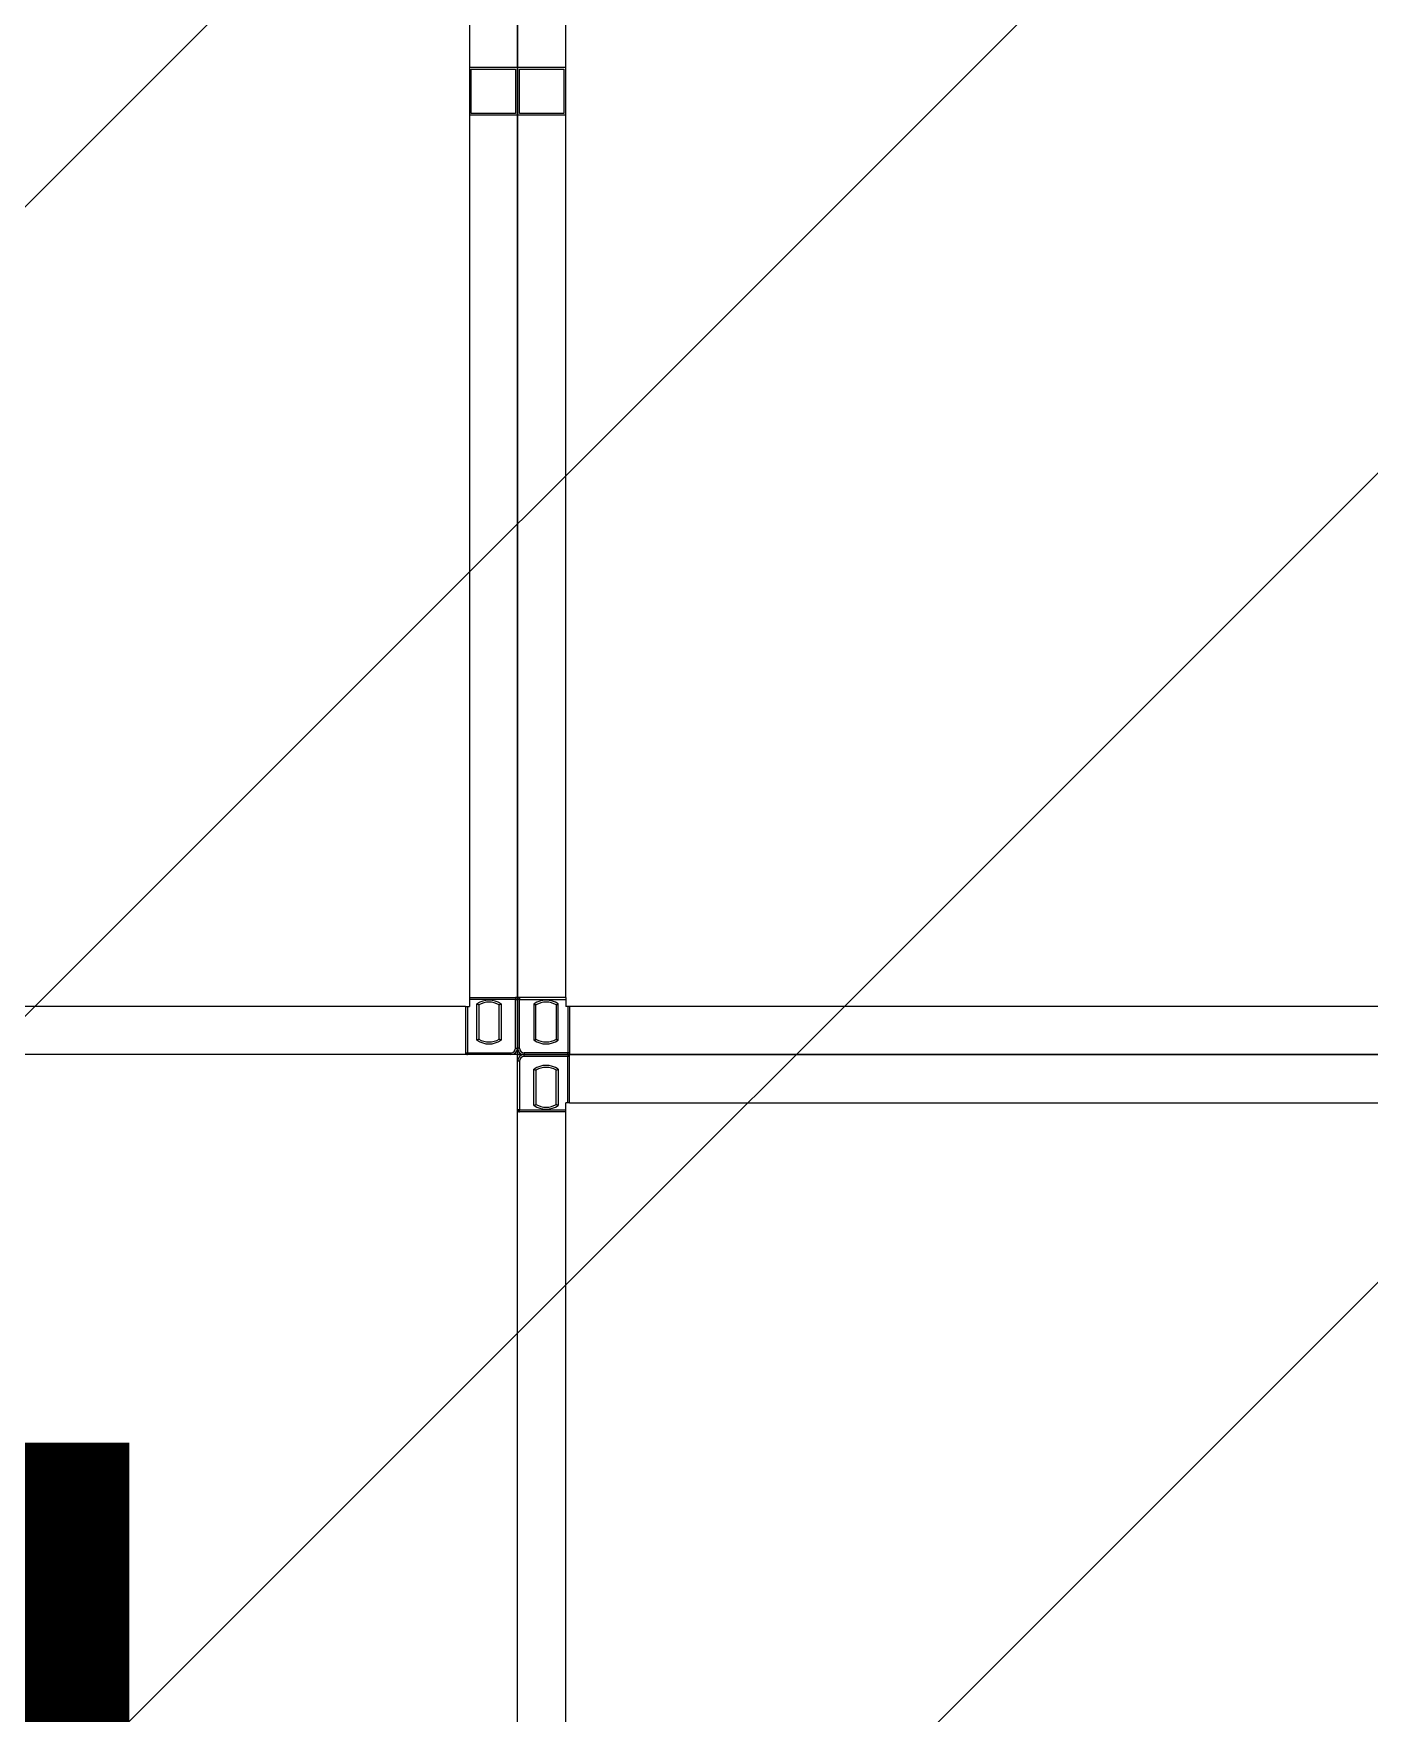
# Model space of a CAD drawing. Header units: millimetres. Extents: x 4133871 to 4440428, y -545651 to -495191.
# Drawn here: x 4276887.3 to 4277136.8, y -501206.1 to -500892.3 of the extents above; entities that cross this region are included whole.
import ezdxf

# ---------------------------------------------------------------- set-up
doc = ezdxf.new("R2010")
doc.units = ezdxf.units.MM
doc.header["$LTSCALE"] = 60
doc.layers.add('3', color=3, linetype='Continuous')

# ---------------------------------------------------------------- blocks, each defined once
blk = doc.blocks.new('KEY PLAN_NEW')
at = {"color": 253}
for p, q in [((-1346.86, -1495.5), (-1346.86, -1608.38)), ((-1340.86, -1608.38), (-1340.86, -1495.5)), ((-1346.86, -1550.44), (-1346.86, -1553.44)), ((-1346.86, -1550.44), (-1343.86, -1550.44)), ((-1346.74, -1553.32), (-1346.74, -1550.56)), ((-1346.74, -1550.56), (-1343.98, -1550.56)), ((-1343.98, -1550.56), (-1343.98, -1553.32)), ((-1343.98, -1550.56), (-1343.98, -1553.32)), ((-1343.86, -1553.44), (-1343.86, -1550.44)), ((-1343.86, -1550.44), (-1343.86, -1553.44)), ((-1343.86, -1550.44), (-1340.86, -1550.44)), ((-1343.74, -1553.32), (-1343.74, -1550.56)), ((-1343.74, -1550.56), (-1340.98, -1550.56)), ((-1340.98, -1550.56), (-1340.98, -1553.32)), ((-1340.98, -1550.56), (-1340.98, -1553.32)), ((-1340.86, -1553.44), (-1340.86, -1550.44)), ((-1343.98, -1553.32), (-1346.74, -1553.32)), ((-1340.98, -1553.32), (-1343.74, -1553.32)), ((-1343.86, -1553.44), (-1346.86, -1553.44)), ((-1340.86, -1553.44), (-1343.86, -1553.44)), ((-1346.86, -1608.38), (-1346.86, -1608.94)), ((-1340.86, -1608.38), (-1340.86, -1608.94)), ((-1347.1, -1608.94), (-1400.62, -1608.94)), ((-1347.1, -1608.94), (-1346.86, -1608.94)), ((-1340.62, -1608.94), (-1340.86, -1608.94)), ((-1287.1, -1608.94), (-1340.62, -1608.94)), ((-1340.62, -1614.94), (-1340.86, -1614.94)), ((-1340.86, -1615.5), (-1340.86, -1614.94)), ((-1340.62, -1614.94), (-1287.1, -1614.94)), ((-1340.86, -1728.38), (-1340.86, -1615.5))]:
    blk.add_line(p, q, dxfattribs=at)
at = {"color": 253, "linetype": 'Continuous'}
for p, q in [((-1346.86, -1608.38), (-1343.86, -1608.38)), ((-1343.98, -1608.5), (-1346.86, -1608.5)), ((-1346.4, -1611.04), (-1346.4, -1608.78)), ((-1346.28, -1608.85), (-1346.28, -1610.98)), ((-1345.01, -1610.98), (-1345.01, -1608.85)), ((-1344.89, -1608.78), (-1344.89, -1611.04)), ((-1343.98, -1608.38), (-1343.98, -1608.5)), ((-1343.98, -1608.5), (-1343.86, -1608.5)), ((-1343.98, -1611.53), (-1343.98, -1608.5)), ((-1340.86, -1608.38), (-1343.86, -1608.38)), ((-1343.74, -1608.5), (-1343.86, -1608.5)), ((-1343.74, -1608.38), (-1343.74, -1608.5)), ((-1343.74, -1608.5), (-1340.86, -1608.5)), ((-1343.74, -1611.53), (-1343.74, -1608.5)), ((-1342.84, -1608.78), (-1342.84, -1611.04)), ((-1342.72, -1610.98), (-1342.72, -1608.85)), ((-1341.45, -1608.85), (-1341.45, -1610.98)), ((-1341.33, -1611.04), (-1341.33, -1608.78)), ((-1347.1, -1608.94), (-1347.1, -1611.94)), ((-1346.98, -1608.94), (-1346.98, -1611.82)), ((-1340.74, -1608.94), (-1340.74, -1611.82)), ((-1340.62, -1608.94), (-1340.62, -1611.94)), ((-1347.1, -1611.82), (-1346.98, -1611.82)), ((-1346.98, -1611.94), (-1346.98, -1611.82)), ((-1346.98, -1611.82), (-1344.27, -1611.82)), ((-1344.27, -1611.82), (-1344.27, -1611.94)), ((-1343.98, -1611.53), (-1343.86, -1611.53)), ((-1343.98, -1611.82), (-1343.98, -1611.82)), ((-1343.98, -1611.82), (-1343.98, -1611.82)), ((-1343.74, -1611.53), (-1343.86, -1611.53)), ((-1343.74, -1611.82), (-1343.74, -1611.82)), ((-1343.74, -1611.82), (-1343.74, -1611.82)), ((-1343.45, -1611.82), (-1343.45, -1611.94)), ((-1340.74, -1611.82), (-1343.45, -1611.82)), ((-1343.45, -1612.06), (-1343.45, -1611.94)), ((-1340.74, -1611.94), (-1340.74, -1611.82)), ((-1340.62, -1611.82), (-1340.74, -1611.82)), ((-1340.74, -1611.94), (-1340.74, -1612.06)), ((-1340.62, -1614.94), (-1340.62, -1611.94)), ((-1343.74, -1612.35), (-1343.86, -1612.35)), ((-1343.74, -1612.06), (-1343.74, -1612.06)), ((-1343.74, -1612.06), (-1343.74, -1612.06)), ((-1343.74, -1612.35), (-1343.74, -1615.38)), ((-1340.74, -1612.06), (-1343.45, -1612.06)), ((-1342.84, -1615.1), (-1342.84, -1612.84)), ((-1342.72, -1612.91), (-1342.72, -1615.04)), ((-1341.45, -1615.04), (-1341.45, -1612.91)), ((-1341.33, -1612.84), (-1341.33, -1615.1)), ((-1340.62, -1612.06), (-1340.74, -1612.06)), ((-1340.74, -1614.94), (-1340.74, -1612.06)), ((-1343.74, -1615.38), (-1343.86, -1615.38)), ((-1340.86, -1615.5), (-1343.86, -1615.5)), ((-1343.74, -1615.5), (-1343.74, -1615.38)), ((-1343.74, -1615.38), (-1340.86, -1615.38))]:
    blk.add_line(p, q, dxfattribs=at)
at = {"color": 253}
for points in [[(-1403.86, -1491.94), (-1343.86, -1491.94), (-1343.86, -1611.94), (-1403.86, -1611.94)], [(-1343.86, -1491.94), (-1283.86, -1491.94), (-1283.86, -1611.94), (-1343.86, -1611.94)], [(-1283.86, -1731.94), (-1343.86, -1731.94), (-1343.86, -1611.94), (-1283.86, -1611.94)]]:
    blk.add_lwpolyline(points, close=True, dxfattribs=at)
at = {"color": 253, "linetype": 'Continuous'}
for centre, radius, start, end in [((-1345.64, -1609.91), 1.36, 56.2792, 123.7208), ((-1345.64, -1609.91), 1.24, 59.1964, 120.8036), ((-1343.98, -1608.5), 0.12, 0, 90), ((-1343.74, -1608.5), 0.12, 90, 180), ((-1342.08, -1609.91), 1.36, 56.2792, 123.7208), ((-1342.08, -1609.91), 1.24, 59.1964, 120.8036), ((-1346.98, -1611.82), 0.12, 180, 270), ((-1345.64, -1609.91), 1.36, 236.2792, 303.7208), ((-1345.64, -1609.91), 1.24, 239.1964, 300.8036), ((-1344.27, -1611.53), 0.41, 270, 0), ((-1344.27, -1611.53), 0.29, 270, 0), ((-1343.45, -1611.53), 0.41, 180, 270), ((-1343.45, -1612.35), 0.41, 90, 180), ((-1343.45, -1611.53), 0.29, 180, 270), ((-1342.08, -1609.91), 1.36, 236.2792, 303.7208), ((-1342.08, -1609.91), 1.24, 239.1964, 300.8036), ((-1340.74, -1611.82), 0.12, 270, 0), ((-1340.74, -1612.06), 0.12, 0, 90), ((-1343.45, -1612.35), 0.29, 90, 180), ((-1342.08, -1613.97), 1.36, 56.2792, 123.7208), ((-1342.08, -1613.97), 1.24, 59.1964, 120.8036), ((-1342.08, -1613.97), 1.36, 236.2792, 303.7208), ((-1342.08, -1613.97), 1.24, 239.1964, 300.8036), ((-1343.74, -1615.38), 0.12, 180, 270)]:
    blk.add_arc(centre, radius, start, end, dxfattribs=at)
for points, knots in [([(-1346.28, -1608.85), (-1346.28, -1608.85, 46), (-1346.28, -1608.85, 46), (-1346.28, -1608.85, 46), (-1346.28, -1608.85, 46), (-1346.28, -1608.85, 46), (-1346.28, -1608.85, 46), (-1346.28, -1608.85, 46), (-1346.28, -1608.85, 46), (-1346.28, -1608.85, 46), (-1346.28, -1608.84, 46), (-1346.29, -1608.84, 46), (-1346.29, -1608.84, 46), (-1346.29, -1608.84, 46), (-1346.29, -1608.84, 46), (-1346.29, -1608.84, 46), (-1346.3, -1608.84, 46), (-1346.3, -1608.84, 46), (-1346.3, -1608.84, 46), (-1346.3, -1608.84, 46), (-1346.3, -1608.83, 46), (-1346.3, -1608.83, 46), (-1346.31, -1608.83, 46), (-1346.31, -1608.83, 46), (-1346.32, -1608.83, 46), (-1346.32, -1608.83, 46), (-1346.32, -1608.82, 46), (-1346.32, -1608.82, 46), (-1346.32, -1608.82, 46), (-1346.32, -1608.82, 46), (-1346.33, -1608.82, 46), (-1346.33, -1608.82, 46), (-1346.34, -1608.82, 46), (-1346.34, -1608.81, 46), (-1346.35, -1608.81, 46), (-1346.35, -1608.81, 46), (-1346.35, -1608.81, 46), (-1346.35, -1608.81, 46), (-1346.36, -1608.8, 46), (-1346.36, -1608.8, 46), (-1346.36, -1608.8, 46), (-1346.36, -1608.8, 46), (-1346.37, -1608.8, 46), (-1346.37, -1608.8, 46), (-1346.38, -1608.79, 46), (-1346.38, -1608.79, 46), (-1346.39, -1608.79, 46), (-1346.39, -1608.79, 46), (-1346.39, -1608.78, 46), (-1346.39, -1608.78, 46), (-1346.39, -1608.78, 46), (-1346.4, -1608.78, 46), (-1346.4, -1608.78, 46), (-1346.4, -1608.78, 46)], [0, 0, 0, 0, 0.06206, 0.12459, 0.12459, 0.155854, 0.155854, 0.171487, 0.171487, 0.187119, 0.187119, 0.249648, 0.249648, 0.312178, 0.312178, 0.343442, 0.343442, 0.359075, 0.359075, 0.374707, 0.374707, 0.437236, 0.437236, 0.499766, 0.499766, 0.53103, 0.53103, 0.546663, 0.546663, 0.562295, 0.562295, 0.624824, 0.624824, 0.687353, 0.687353, 0.749883, 0.749883, 0.765515, 0.765515, 0.781147, 0.781147, 0.812412, 0.812412, 0.874941, 0.874941, 0.937471, 0.937471, 0.968735, 0.968735, 0.984368, 0.992184, 0.992184, 1, 1, 1, 1]), ([(-1344.89, -1608.78), (-1344.89, -1608.78, 46), (-1344.89, -1608.78, 46), (-1344.89, -1608.78, 46), (-1344.89, -1608.78, 46), (-1344.89, -1608.78, 46), (-1344.89, -1608.79, 46), (-1344.9, -1608.79, 46), (-1344.9, -1608.79, 46), (-1344.91, -1608.79, 46), (-1344.91, -1608.8, 46), (-1344.92, -1608.8, 46), (-1344.92, -1608.8, 46), (-1344.92, -1608.8, 46), (-1344.93, -1608.8, 46), (-1344.93, -1608.8, 46), (-1344.93, -1608.81, 46), (-1344.93, -1608.81, 46), (-1344.93, -1608.81, 46), (-1344.94, -1608.81, 46), (-1344.94, -1608.81, 46), (-1344.95, -1608.82, 46), (-1344.95, -1608.82, 46), (-1344.96, -1608.82, 46), (-1344.96, -1608.82, 46), (-1344.96, -1608.82, 46), (-1344.96, -1608.82, 46), (-1344.96, -1608.82, 46), (-1344.97, -1608.83, 46), (-1344.97, -1608.83, 46), (-1344.97, -1608.83, 46), (-1344.97, -1608.83, 46), (-1344.98, -1608.83, 46), (-1344.98, -1608.83, 46), (-1344.99, -1608.84, 46), (-1344.99, -1608.84, 46), (-1344.99, -1608.84, 46), (-1344.99, -1608.84, 46), (-1344.99, -1608.84, 46), (-1344.99, -1608.84, 46), (-1344.99, -1608.84, 46), (-1344.99, -1608.84, 46), (-1345, -1608.84, 46), (-1345, -1608.84, 46), (-1345, -1608.85, 46), (-1345, -1608.85, 46), (-1345, -1608.85, 46), (-1345, -1608.85, 46), (-1345, -1608.85, 46), (-1345, -1608.85, 46), (-1345.01, -1608.85, 46), (-1345.01, -1608.85, 46), (-1345.01, -1608.85, 46), (-1345.01, -1608.85, 46)], [0, 0, 0, 0, 0.00782, 0.00782, 0.015639, 0.031279, 0.031279, 0.062557, 0.062557, 0.125114, 0.125114, 0.187671, 0.187671, 0.21895, 0.21895, 0.234589, 0.234589, 0.250228, 0.250228, 0.312785, 0.312785, 0.375342, 0.375342, 0.437899, 0.437899, 0.453538, 0.453538, 0.469178, 0.469178, 0.500456, 0.500456, 0.563013, 0.563013, 0.62557, 0.62557, 0.641209, 0.641209, 0.656849, 0.656849, 0.688127, 0.688127, 0.750684, 0.750684, 0.813241, 0.813241, 0.828881, 0.828881, 0.84452, 0.84452, 0.875798, 0.875798, 0.938355, 1, 1, 1, 1]), ([(-1342.84, -1608.78), (-1342.84, -1608.78, 46), (-1342.84, -1608.78, 46), (-1342.83, -1608.78, 46), (-1342.83, -1608.78, 46), (-1342.83, -1608.78, 46), (-1342.83, -1608.79, 46), (-1342.83, -1608.79, 46), (-1342.82, -1608.79, 46), (-1342.82, -1608.79, 46), (-1342.81, -1608.8, 46), (-1342.81, -1608.8, 46), (-1342.8, -1608.8, 46), (-1342.8, -1608.8, 46), (-1342.8, -1608.8, 46), (-1342.8, -1608.8, 46), (-1342.79, -1608.81, 46), (-1342.79, -1608.81, 46), (-1342.79, -1608.81, 46), (-1342.79, -1608.81, 46), (-1342.78, -1608.81, 46), (-1342.78, -1608.82, 46), (-1342.77, -1608.82, 46), (-1342.77, -1608.82, 46), (-1342.76, -1608.82, 46), (-1342.76, -1608.82, 46), (-1342.76, -1608.82, 46), (-1342.76, -1608.82, 46), (-1342.76, -1608.83, 46), (-1342.76, -1608.83, 46), (-1342.75, -1608.83, 46), (-1342.75, -1608.83, 46), (-1342.74, -1608.83, 46), (-1342.74, -1608.83, 46), (-1342.74, -1608.84, 46), (-1342.74, -1608.84, 46), (-1342.74, -1608.84, 46), (-1342.74, -1608.84, 46), (-1342.73, -1608.84, 46), (-1342.73, -1608.84, 46), (-1342.73, -1608.84, 46), (-1342.73, -1608.84, 46), (-1342.73, -1608.84, 46), (-1342.72, -1608.84, 46), (-1342.72, -1608.85, 46), (-1342.72, -1608.85, 46), (-1342.72, -1608.85, 46), (-1342.72, -1608.85, 46), (-1342.72, -1608.85, 46), (-1342.72, -1608.85, 46), (-1342.72, -1608.85, 46), (-1342.72, -1608.85, 46), (-1342.72, -1608.85, 46), (-1342.72, -1608.85, 46)], [0, 0, 0, 0, 0.00782, 0.00782, 0.015639, 0.031279, 0.031279, 0.062557, 0.062557, 0.125114, 0.125114, 0.187671, 0.187671, 0.21895, 0.21895, 0.234589, 0.234589, 0.250228, 0.250228, 0.312785, 0.312785, 0.375342, 0.375342, 0.437899, 0.437899, 0.453538, 0.453538, 0.469178, 0.469178, 0.500456, 0.500456, 0.563013, 0.563013, 0.62557, 0.62557, 0.641209, 0.641209, 0.656849, 0.656849, 0.688127, 0.688127, 0.750684, 0.750684, 0.813241, 0.813241, 0.828881, 0.828881, 0.84452, 0.84452, 0.875798, 0.875798, 0.938355, 1, 1, 1, 1]), ([(-1341.45, -1608.85), (-1341.45, -1608.85, 46), (-1341.45, -1608.85, 46), (-1341.45, -1608.85, 46), (-1341.44, -1608.85, 46), (-1341.44, -1608.85, 46), (-1341.44, -1608.85, 46), (-1341.44, -1608.85, 46), (-1341.44, -1608.85, 46), (-1341.44, -1608.85, 46), (-1341.44, -1608.84, 46), (-1341.44, -1608.84, 46), (-1341.43, -1608.84, 46), (-1341.43, -1608.84, 46), (-1341.43, -1608.84, 46), (-1341.43, -1608.84, 46), (-1341.43, -1608.84, 46), (-1341.43, -1608.84, 46), (-1341.43, -1608.84, 46), (-1341.43, -1608.84, 46), (-1341.42, -1608.83, 46), (-1341.42, -1608.83, 46), (-1341.41, -1608.83, 46), (-1341.41, -1608.83, 46), (-1341.41, -1608.83, 46), (-1341.41, -1608.83, 46), (-1341.4, -1608.82, 46), (-1341.4, -1608.82, 46), (-1341.4, -1608.82, 46), (-1341.4, -1608.82, 46), (-1341.4, -1608.82, 46), (-1341.39, -1608.82, 46), (-1341.39, -1608.82, 46), (-1341.38, -1608.81, 46), (-1341.38, -1608.81, 46), (-1341.37, -1608.81, 46), (-1341.37, -1608.81, 46), (-1341.37, -1608.81, 46), (-1341.37, -1608.8, 46), (-1341.37, -1608.8, 46), (-1341.36, -1608.8, 46), (-1341.36, -1608.8, 46), (-1341.36, -1608.8, 46), (-1341.35, -1608.8, 46), (-1341.35, -1608.79, 46), (-1341.34, -1608.79, 46), (-1341.34, -1608.79, 46), (-1341.33, -1608.79, 46), (-1341.33, -1608.78, 46), (-1341.33, -1608.78, 46), (-1341.33, -1608.78, 46), (-1341.33, -1608.78, 46), (-1341.33, -1608.78, 46), (-1341.33, -1608.78, 46)], [0, 0, 0, 0, 0.06206, 0.12459, 0.12459, 0.155854, 0.155854, 0.171487, 0.171487, 0.187119, 0.187119, 0.249648, 0.249648, 0.312178, 0.312178, 0.343442, 0.343442, 0.359075, 0.359075, 0.374707, 0.374707, 0.437236, 0.437236, 0.499766, 0.499766, 0.53103, 0.53103, 0.546663, 0.546663, 0.562295, 0.562295, 0.624824, 0.624824, 0.687353, 0.687353, 0.749883, 0.749883, 0.765515, 0.765515, 0.781147, 0.781147, 0.812412, 0.812412, 0.874941, 0.874941, 0.937471, 0.937471, 0.968735, 0.968735, 0.984368, 0.992184, 0.992184, 1, 1, 1, 1]), ([(-1346.28, -1610.98), (-1346.28, -1610.98, 46), (-1346.28, -1610.98, 46), (-1346.28, -1610.98, 46), (-1346.28, -1610.98, 46), (-1346.28, -1610.98, 46), (-1346.28, -1610.98, 46), (-1346.28, -1610.98, 46), (-1346.28, -1610.98, 46), (-1346.28, -1610.98, 46), (-1346.28, -1610.98, 46), (-1346.29, -1610.98, 46), (-1346.29, -1610.99, 46), (-1346.29, -1610.99, 46), (-1346.29, -1610.99, 46), (-1346.29, -1610.99, 46), (-1346.3, -1610.99, 46), (-1346.3, -1610.99, 46), (-1346.3, -1610.99, 46), (-1346.3, -1610.99, 46), (-1346.3, -1610.99, 46), (-1346.3, -1610.99, 46), (-1346.31, -1611, 46), (-1346.31, -1611, 46), (-1346.32, -1611, 46), (-1346.32, -1611, 46), (-1346.32, -1611, 46), (-1346.32, -1611, 46), (-1346.32, -1611, 46), (-1346.32, -1611, 46), (-1346.33, -1611.01, 46), (-1346.33, -1611.01, 46), (-1346.34, -1611.01, 46), (-1346.34, -1611.01, 46), (-1346.35, -1611.02, 46), (-1346.35, -1611.02, 46), (-1346.35, -1611.02, 46), (-1346.35, -1611.02, 46), (-1346.36, -1611.02, 46), (-1346.36, -1611.02, 46), (-1346.36, -1611.03, 46), (-1346.36, -1611.03, 46), (-1346.37, -1611.03, 46), (-1346.37, -1611.03, 46), (-1346.38, -1611.03, 46), (-1346.38, -1611.04, 46), (-1346.39, -1611.04, 46), (-1346.39, -1611.04, 46), (-1346.39, -1611.04, 46), (-1346.39, -1611.04, 46), (-1346.39, -1611.04, 46), (-1346.4, -1611.04, 46), (-1346.4, -1611.04, 46), (-1346.4, -1611.04, 46)], [0, 0, 0, 0, 0.06206, 0.12459, 0.12459, 0.155854, 0.155854, 0.171487, 0.171487, 0.187119, 0.187119, 0.249648, 0.249648, 0.312178, 0.312178, 0.343442, 0.343442, 0.359075, 0.359075, 0.374707, 0.374707, 0.437236, 0.437236, 0.499766, 0.499766, 0.53103, 0.53103, 0.546663, 0.546663, 0.562295, 0.562295, 0.624824, 0.624824, 0.687353, 0.687353, 0.749883, 0.749883, 0.765515, 0.765515, 0.781147, 0.781147, 0.812412, 0.812412, 0.874941, 0.874941, 0.937471, 0.937471, 0.968735, 0.968735, 0.984368, 0.992184, 0.992184, 1, 1, 1, 1]), ([(-1344.89, -1611.04), (-1344.89, -1611.04, 46), (-1344.89, -1611.04, 46), (-1344.89, -1611.04, 46), (-1344.89, -1611.04, 46), (-1344.89, -1611.04, 46), (-1344.89, -1611.04, 46), (-1344.9, -1611.04, 46), (-1344.9, -1611.04, 46), (-1344.91, -1611.03, 46), (-1344.91, -1611.03, 46), (-1344.92, -1611.03, 46), (-1344.92, -1611.03, 46), (-1344.92, -1611.03, 46), (-1344.93, -1611.02, 46), (-1344.93, -1611.02, 46), (-1344.93, -1611.02, 46), (-1344.93, -1611.02, 46), (-1344.93, -1611.02, 46), (-1344.94, -1611.02, 46), (-1344.94, -1611.01, 46), (-1344.95, -1611.01, 46), (-1344.95, -1611.01, 46), (-1344.96, -1611.01, 46), (-1344.96, -1611, 46), (-1344.96, -1611, 46), (-1344.96, -1611, 46), (-1344.96, -1611, 46), (-1344.97, -1611, 46), (-1344.97, -1611, 46), (-1344.97, -1611, 46), (-1344.97, -1611, 46), (-1344.98, -1610.99, 46), (-1344.98, -1610.99, 46), (-1344.99, -1610.99, 46), (-1344.99, -1610.99, 46), (-1344.99, -1610.99, 46), (-1344.99, -1610.99, 46), (-1344.99, -1610.99, 46), (-1344.99, -1610.99, 46), (-1344.99, -1610.99, 46), (-1344.99, -1610.99, 46), (-1345, -1610.98, 46), (-1345, -1610.98, 46), (-1345, -1610.98, 46), (-1345, -1610.98, 46), (-1345, -1610.98, 46), (-1345, -1610.98, 46), (-1345, -1610.98, 46), (-1345, -1610.98, 46), (-1345.01, -1610.98, 46), (-1345.01, -1610.98, 46), (-1345.01, -1610.98, 46), (-1345.01, -1610.98, 46)], [0, 0, 0, 0, 0.00782, 0.00782, 0.015639, 0.031279, 0.031279, 0.062557, 0.062557, 0.125114, 0.125114, 0.187671, 0.187671, 0.21895, 0.21895, 0.234589, 0.234589, 0.250228, 0.250228, 0.312785, 0.312785, 0.375342, 0.375342, 0.437899, 0.437899, 0.453538, 0.453538, 0.469178, 0.469178, 0.500456, 0.500456, 0.563013, 0.563013, 0.62557, 0.62557, 0.641209, 0.641209, 0.656849, 0.656849, 0.688127, 0.688127, 0.750684, 0.750684, 0.813241, 0.813241, 0.828881, 0.828881, 0.84452, 0.84452, 0.875798, 0.875798, 0.938355, 1, 1, 1, 1]), ([(-1342.84, -1611.04), (-1342.84, -1611.04, 46), (-1342.84, -1611.04, 46), (-1342.83, -1611.04, 46), (-1342.83, -1611.04, 46), (-1342.83, -1611.04, 46), (-1342.83, -1611.04, 46), (-1342.83, -1611.04, 46), (-1342.82, -1611.04, 46), (-1342.82, -1611.03, 46), (-1342.81, -1611.03, 46), (-1342.81, -1611.03, 46), (-1342.8, -1611.03, 46), (-1342.8, -1611.03, 46), (-1342.8, -1611.02, 46), (-1342.8, -1611.02, 46), (-1342.79, -1611.02, 46), (-1342.79, -1611.02, 46), (-1342.79, -1611.02, 46), (-1342.79, -1611.02, 46), (-1342.78, -1611.01, 46), (-1342.78, -1611.01, 46), (-1342.77, -1611.01, 46), (-1342.77, -1611.01, 46), (-1342.76, -1611, 46), (-1342.76, -1611, 46), (-1342.76, -1611, 46), (-1342.76, -1611, 46), (-1342.76, -1611, 46), (-1342.76, -1611, 46), (-1342.75, -1611, 46), (-1342.75, -1611, 46), (-1342.74, -1610.99, 46), (-1342.74, -1610.99, 46), (-1342.74, -1610.99, 46), (-1342.74, -1610.99, 46), (-1342.74, -1610.99, 46), (-1342.74, -1610.99, 46), (-1342.73, -1610.99, 46), (-1342.73, -1610.99, 46), (-1342.73, -1610.99, 46), (-1342.73, -1610.99, 46), (-1342.73, -1610.98, 46), (-1342.72, -1610.98, 46), (-1342.72, -1610.98, 46), (-1342.72, -1610.98, 46), (-1342.72, -1610.98, 46), (-1342.72, -1610.98, 46), (-1342.72, -1610.98, 46), (-1342.72, -1610.98, 46), (-1342.72, -1610.98, 46), (-1342.72, -1610.98, 46), (-1342.72, -1610.98, 46), (-1342.72, -1610.98, 46)], [0, 0, 0, 0, 0.00782, 0.00782, 0.015639, 0.031279, 0.031279, 0.062557, 0.062557, 0.125114, 0.125114, 0.187671, 0.187671, 0.21895, 0.21895, 0.234589, 0.234589, 0.250228, 0.250228, 0.312785, 0.312785, 0.375342, 0.375342, 0.437899, 0.437899, 0.453538, 0.453538, 0.469178, 0.469178, 0.500456, 0.500456, 0.563013, 0.563013, 0.62557, 0.62557, 0.641209, 0.641209, 0.656849, 0.656849, 0.688127, 0.688127, 0.750684, 0.750684, 0.813241, 0.813241, 0.828881, 0.828881, 0.84452, 0.84452, 0.875798, 0.875798, 0.938355, 1, 1, 1, 1]), ([(-1341.45, -1610.98), (-1341.45, -1610.98, 46), (-1341.45, -1610.98, 46), (-1341.45, -1610.98, 46), (-1341.44, -1610.98, 46), (-1341.44, -1610.98, 46), (-1341.44, -1610.98, 46), (-1341.44, -1610.98, 46), (-1341.44, -1610.98, 46), (-1341.44, -1610.98, 46), (-1341.44, -1610.98, 46), (-1341.44, -1610.98, 46), (-1341.43, -1610.99, 46), (-1341.43, -1610.99, 46), (-1341.43, -1610.99, 46), (-1341.43, -1610.99, 46), (-1341.43, -1610.99, 46), (-1341.43, -1610.99, 46), (-1341.43, -1610.99, 46), (-1341.43, -1610.99, 46), (-1341.42, -1610.99, 46), (-1341.42, -1610.99, 46), (-1341.41, -1611, 46), (-1341.41, -1611, 46), (-1341.41, -1611, 46), (-1341.41, -1611, 46), (-1341.4, -1611, 46), (-1341.4, -1611, 46), (-1341.4, -1611, 46), (-1341.4, -1611, 46), (-1341.4, -1611.01, 46), (-1341.39, -1611.01, 46), (-1341.39, -1611.01, 46), (-1341.38, -1611.01, 46), (-1341.38, -1611.02, 46), (-1341.37, -1611.02, 46), (-1341.37, -1611.02, 46), (-1341.37, -1611.02, 46), (-1341.37, -1611.02, 46), (-1341.37, -1611.02, 46), (-1341.36, -1611.03, 46), (-1341.36, -1611.03, 46), (-1341.36, -1611.03, 46), (-1341.35, -1611.03, 46), (-1341.35, -1611.03, 46), (-1341.34, -1611.04, 46), (-1341.34, -1611.04, 46), (-1341.33, -1611.04, 46), (-1341.33, -1611.04, 46), (-1341.33, -1611.04, 46), (-1341.33, -1611.04, 46), (-1341.33, -1611.04, 46), (-1341.33, -1611.04, 46), (-1341.33, -1611.04, 46)], [0, 0, 0, 0, 0.06206, 0.12459, 0.12459, 0.155854, 0.155854, 0.171487, 0.171487, 0.187119, 0.187119, 0.249648, 0.249648, 0.312178, 0.312178, 0.343442, 0.343442, 0.359075, 0.359075, 0.374707, 0.374707, 0.437236, 0.437236, 0.499766, 0.499766, 0.53103, 0.53103, 0.546663, 0.546663, 0.562295, 0.562295, 0.624824, 0.624824, 0.687353, 0.687353, 0.749883, 0.749883, 0.765515, 0.765515, 0.781147, 0.781147, 0.812412, 0.812412, 0.874941, 0.874941, 0.937471, 0.937471, 0.968735, 0.968735, 0.984368, 0.992184, 0.992184, 1, 1, 1, 1]), ([(-1342.84, -1612.84), (-1342.84, -1612.84, 46), (-1342.84, -1612.84, 46), (-1342.83, -1612.84, 46), (-1342.83, -1612.84, 46), (-1342.83, -1612.84, 46), (-1342.83, -1612.85, 46), (-1342.83, -1612.85, 46), (-1342.82, -1612.85, 46), (-1342.82, -1612.85, 46), (-1342.81, -1612.86, 46), (-1342.81, -1612.86, 46), (-1342.8, -1612.86, 46), (-1342.8, -1612.86, 46), (-1342.8, -1612.86, 46), (-1342.8, -1612.86, 46), (-1342.79, -1612.87, 46), (-1342.79, -1612.87, 46), (-1342.79, -1612.87, 46), (-1342.79, -1612.87, 46), (-1342.78, -1612.87, 46), (-1342.78, -1612.88, 46), (-1342.77, -1612.88, 46), (-1342.77, -1612.88, 46), (-1342.76, -1612.88, 46), (-1342.76, -1612.88, 46), (-1342.76, -1612.88, 46), (-1342.76, -1612.88, 46), (-1342.76, -1612.89, 46), (-1342.76, -1612.89, 46), (-1342.75, -1612.89, 46), (-1342.75, -1612.89, 46), (-1342.74, -1612.89, 46), (-1342.74, -1612.89, 46), (-1342.74, -1612.9, 46), (-1342.74, -1612.9, 46), (-1342.74, -1612.9, 46), (-1342.74, -1612.9, 46), (-1342.73, -1612.9, 46), (-1342.73, -1612.9, 46), (-1342.73, -1612.9, 46), (-1342.73, -1612.9, 46), (-1342.73, -1612.9, 46), (-1342.72, -1612.9, 46), (-1342.72, -1612.91, 46), (-1342.72, -1612.91, 46), (-1342.72, -1612.91, 46), (-1342.72, -1612.91, 46), (-1342.72, -1612.91, 46), (-1342.72, -1612.91, 46), (-1342.72, -1612.91, 46), (-1342.72, -1612.91, 46), (-1342.72, -1612.91, 46), (-1342.72, -1612.91, 46)], [0, 0, 0, 0, 0.00782, 0.00782, 0.015639, 0.031279, 0.031279, 0.062557, 0.062557, 0.125114, 0.125114, 0.187671, 0.187671, 0.21895, 0.21895, 0.234589, 0.234589, 0.250228, 0.250228, 0.312785, 0.312785, 0.375342, 0.375342, 0.437899, 0.437899, 0.453538, 0.453538, 0.469178, 0.469178, 0.500456, 0.500456, 0.563013, 0.563013, 0.62557, 0.62557, 0.641209, 0.641209, 0.656849, 0.656849, 0.688127, 0.688127, 0.750684, 0.750684, 0.813241, 0.813241, 0.828881, 0.828881, 0.84452, 0.84452, 0.875798, 0.875798, 0.938355, 1, 1, 1, 1]), ([(-1341.45, -1612.91), (-1341.45, -1612.91, 46), (-1341.45, -1612.91, 46), (-1341.45, -1612.91, 46), (-1341.44, -1612.91, 46), (-1341.44, -1612.91, 46), (-1341.44, -1612.91, 46), (-1341.44, -1612.91, 46), (-1341.44, -1612.91, 46), (-1341.44, -1612.91, 46), (-1341.44, -1612.9, 46), (-1341.44, -1612.9, 46), (-1341.43, -1612.9, 46), (-1341.43, -1612.9, 46), (-1341.43, -1612.9, 46), (-1341.43, -1612.9, 46), (-1341.43, -1612.9, 46), (-1341.43, -1612.9, 46), (-1341.43, -1612.9, 46), (-1341.43, -1612.9, 46), (-1341.42, -1612.89, 46), (-1341.42, -1612.89, 46), (-1341.41, -1612.89, 46), (-1341.41, -1612.89, 46), (-1341.41, -1612.89, 46), (-1341.41, -1612.89, 46), (-1341.4, -1612.88, 46), (-1341.4, -1612.88, 46), (-1341.4, -1612.88, 46), (-1341.4, -1612.88, 46), (-1341.4, -1612.88, 46), (-1341.39, -1612.88, 46), (-1341.39, -1612.88, 46), (-1341.38, -1612.87, 46), (-1341.38, -1612.87, 46), (-1341.37, -1612.87, 46), (-1341.37, -1612.87, 46), (-1341.37, -1612.87, 46), (-1341.37, -1612.86, 46), (-1341.37, -1612.86, 46), (-1341.36, -1612.86, 46), (-1341.36, -1612.86, 46), (-1341.36, -1612.86, 46), (-1341.35, -1612.86, 46), (-1341.35, -1612.85, 46), (-1341.34, -1612.85, 46), (-1341.34, -1612.85, 46), (-1341.33, -1612.85, 46), (-1341.33, -1612.84, 46), (-1341.33, -1612.84, 46), (-1341.33, -1612.84, 46), (-1341.33, -1612.84, 46), (-1341.33, -1612.84, 46), (-1341.33, -1612.84, 46)], [0, 0, 0, 0, 0.06206, 0.12459, 0.12459, 0.155854, 0.155854, 0.171487, 0.171487, 0.187119, 0.187119, 0.249648, 0.249648, 0.312178, 0.312178, 0.343442, 0.343442, 0.359075, 0.359075, 0.374707, 0.374707, 0.437236, 0.437236, 0.499766, 0.499766, 0.53103, 0.53103, 0.546663, 0.546663, 0.562295, 0.562295, 0.624824, 0.624824, 0.687353, 0.687353, 0.749883, 0.749883, 0.765515, 0.765515, 0.781147, 0.781147, 0.812412, 0.812412, 0.874941, 0.874941, 0.937471, 0.937471, 0.968735, 0.968735, 0.984368, 0.992184, 0.992184, 1, 1, 1, 1]), ([(-1342.84, -1615.1), (-1342.84, -1615.1, 46), (-1342.84, -1615.1, 46), (-1342.83, -1615.1, 46), (-1342.83, -1615.1, 46), (-1342.83, -1615.1, 46), (-1342.83, -1615.1, 46), (-1342.83, -1615.1, 46), (-1342.82, -1615.1, 46), (-1342.82, -1615.09, 46), (-1342.81, -1615.09, 46), (-1342.81, -1615.09, 46), (-1342.8, -1615.09, 46), (-1342.8, -1615.09, 46), (-1342.8, -1615.08, 46), (-1342.8, -1615.08, 46), (-1342.79, -1615.08, 46), (-1342.79, -1615.08, 46), (-1342.79, -1615.08, 46), (-1342.79, -1615.08, 46), (-1342.78, -1615.07, 46), (-1342.78, -1615.07, 46), (-1342.77, -1615.07, 46), (-1342.77, -1615.07, 46), (-1342.76, -1615.06, 46), (-1342.76, -1615.06, 46), (-1342.76, -1615.06, 46), (-1342.76, -1615.06, 46), (-1342.76, -1615.06, 46), (-1342.76, -1615.06, 46), (-1342.75, -1615.06, 46), (-1342.75, -1615.06, 46), (-1342.74, -1615.05, 46), (-1342.74, -1615.05, 46), (-1342.74, -1615.05, 46), (-1342.74, -1615.05, 46), (-1342.74, -1615.05, 46), (-1342.74, -1615.05, 46), (-1342.73, -1615.05, 46), (-1342.73, -1615.05, 46), (-1342.73, -1615.05, 46), (-1342.73, -1615.05, 46), (-1342.73, -1615.04, 46), (-1342.72, -1615.04, 46), (-1342.72, -1615.04, 46), (-1342.72, -1615.04, 46), (-1342.72, -1615.04, 46), (-1342.72, -1615.04, 46), (-1342.72, -1615.04, 46), (-1342.72, -1615.04, 46), (-1342.72, -1615.04, 46), (-1342.72, -1615.04, 46), (-1342.72, -1615.04, 46), (-1342.72, -1615.04, 46)], [0, 0, 0, 0, 0.00782, 0.00782, 0.015639, 0.031279, 0.031279, 0.062557, 0.062557, 0.125114, 0.125114, 0.187671, 0.187671, 0.21895, 0.21895, 0.234589, 0.234589, 0.250228, 0.250228, 0.312785, 0.312785, 0.375342, 0.375342, 0.437899, 0.437899, 0.453538, 0.453538, 0.469178, 0.469178, 0.500456, 0.500456, 0.563013, 0.563013, 0.62557, 0.62557, 0.641209, 0.641209, 0.656849, 0.656849, 0.688127, 0.688127, 0.750684, 0.750684, 0.813241, 0.813241, 0.828881, 0.828881, 0.84452, 0.84452, 0.875798, 0.875798, 0.938355, 1, 1, 1, 1]), ([(-1341.45, -1615.04), (-1341.45, -1615.04, 46), (-1341.45, -1615.04, 46), (-1341.45, -1615.04, 46), (-1341.44, -1615.04, 46), (-1341.44, -1615.04, 46), (-1341.44, -1615.04, 46), (-1341.44, -1615.04, 46), (-1341.44, -1615.04, 46), (-1341.44, -1615.04, 46), (-1341.44, -1615.04, 46), (-1341.44, -1615.04, 46), (-1341.43, -1615.05, 46), (-1341.43, -1615.05, 46), (-1341.43, -1615.05, 46), (-1341.43, -1615.05, 46), (-1341.43, -1615.05, 46), (-1341.43, -1615.05, 46), (-1341.43, -1615.05, 46), (-1341.43, -1615.05, 46), (-1341.42, -1615.05, 46), (-1341.42, -1615.05, 46), (-1341.41, -1615.06, 46), (-1341.41, -1615.06, 46), (-1341.41, -1615.06, 46), (-1341.41, -1615.06, 46), (-1341.4, -1615.06, 46), (-1341.4, -1615.06, 46), (-1341.4, -1615.06, 46), (-1341.4, -1615.06, 46), (-1341.4, -1615.07, 46), (-1341.39, -1615.07, 46), (-1341.39, -1615.07, 46), (-1341.38, -1615.07, 46), (-1341.38, -1615.08, 46), (-1341.37, -1615.08, 46), (-1341.37, -1615.08, 46), (-1341.37, -1615.08, 46), (-1341.37, -1615.08, 46), (-1341.37, -1615.08, 46), (-1341.36, -1615.09, 46), (-1341.36, -1615.09, 46), (-1341.36, -1615.09, 46), (-1341.35, -1615.09, 46), (-1341.35, -1615.09, 46), (-1341.34, -1615.1, 46), (-1341.34, -1615.1, 46), (-1341.33, -1615.1, 46), (-1341.33, -1615.1, 46), (-1341.33, -1615.1, 46), (-1341.33, -1615.1, 46), (-1341.33, -1615.1, 46), (-1341.33, -1615.1, 46), (-1341.33, -1615.1, 46)], [0, 0, 0, 0, 0.06206, 0.12459, 0.12459, 0.155854, 0.155854, 0.171487, 0.171487, 0.187119, 0.187119, 0.249648, 0.249648, 0.312178, 0.312178, 0.343442, 0.343442, 0.359075, 0.359075, 0.374707, 0.374707, 0.437236, 0.437236, 0.499766, 0.499766, 0.53103, 0.53103, 0.546663, 0.546663, 0.562295, 0.562295, 0.624824, 0.624824, 0.687353, 0.687353, 0.749883, 0.749883, 0.765515, 0.765515, 0.781147, 0.781147, 0.812412, 0.812412, 0.874941, 0.874941, 0.937471, 0.937471, 0.968735, 0.968735, 0.984368, 0.992184, 0.992184, 1, 1, 1, 1])]:
    blk.add_open_spline(points, degree=3, knots=knots, dxfattribs=at)

msp = doc.modelspace()

# ---------------------------------------------------------------- hatches: boundary and pattern name
at = {"layer": '3'}
h = msp.add_hatch(dxfattribs=at)
h.set_pattern_fill('ANSI31', color=256, scale=855.36)
h.set_pattern_definition([(45, (64725.06, -107751.94), (-75.603857, 75.603857), [])])
h.paths.add_polyline_path([(4276337.71, -500083.05), (4276517.71, -500083.05), (4276517.71, -499723.05), (4277057.71, -499723.05), (4277057.71, -499543.05), (4278157.71, -499543.05), (4278157.71, -499665.45), (4278998.07, -499665.45), (4278998.07, -500263.05), (4279057.71, -500263.05), (4279057.71, -501723.05), (4277806.71, -501723.05), (4277806.71, -501727.55), (4277797.71, -501727.55), (4277797.71, -501903.05), (4277237.71, -501903.05), (4277237.71, -501543.05), (4276877.71, -501543.05), (4276877.71, -501183.05), (4276517.71, -501183.05), (4276517.71, -500823.05), (4275977.71, -500823.05), (4275977.71, -500443.05), (4276337.71, -500443.05)])

# ---------------------------------------------------------------- linework, layer by layer
at = {"layer": '3', "const_width": 55}
msp.add_lwpolyline([(4276337.71, -500083.05), (4276517.71, -500083.05), (4276517.71, -499723.05), (4277057.71, -499723.05), (4277057.71, -499543.05), (4278157.71, -499543.05), (4278157.71, -499665.45), (4278998.07, -499665.45), (4278998.07, -500263.05), (4279057.71, -500263.05), (4279057.71, -501723.05), (4277806.71, -501723.05), (4277806.71, -501727.55), (4277797.71, -501727.55), (4277797.71, -501903.05), (4277237.71, -501903.05), (4277237.71, -501543.05), (4276877.71, -501543.05), (4276877.71, -501183.05), (4276517.71, -501183.05), (4276517.71, -500823.05), (4275977.71, -500823.05), (4275977.71, -500443.05), (4276337.71, -500443.05)], close=True, dxfattribs=at)

# ---------------------------------------------------------------- block references
at = {"xscale": 3, "yscale": 3, "zscale": 3}
msp.add_blockref('KEY PLAN_NEW', (4281009.3, -496247.22), dxfattribs=at)

doc.saveas('drawing.dxf')
